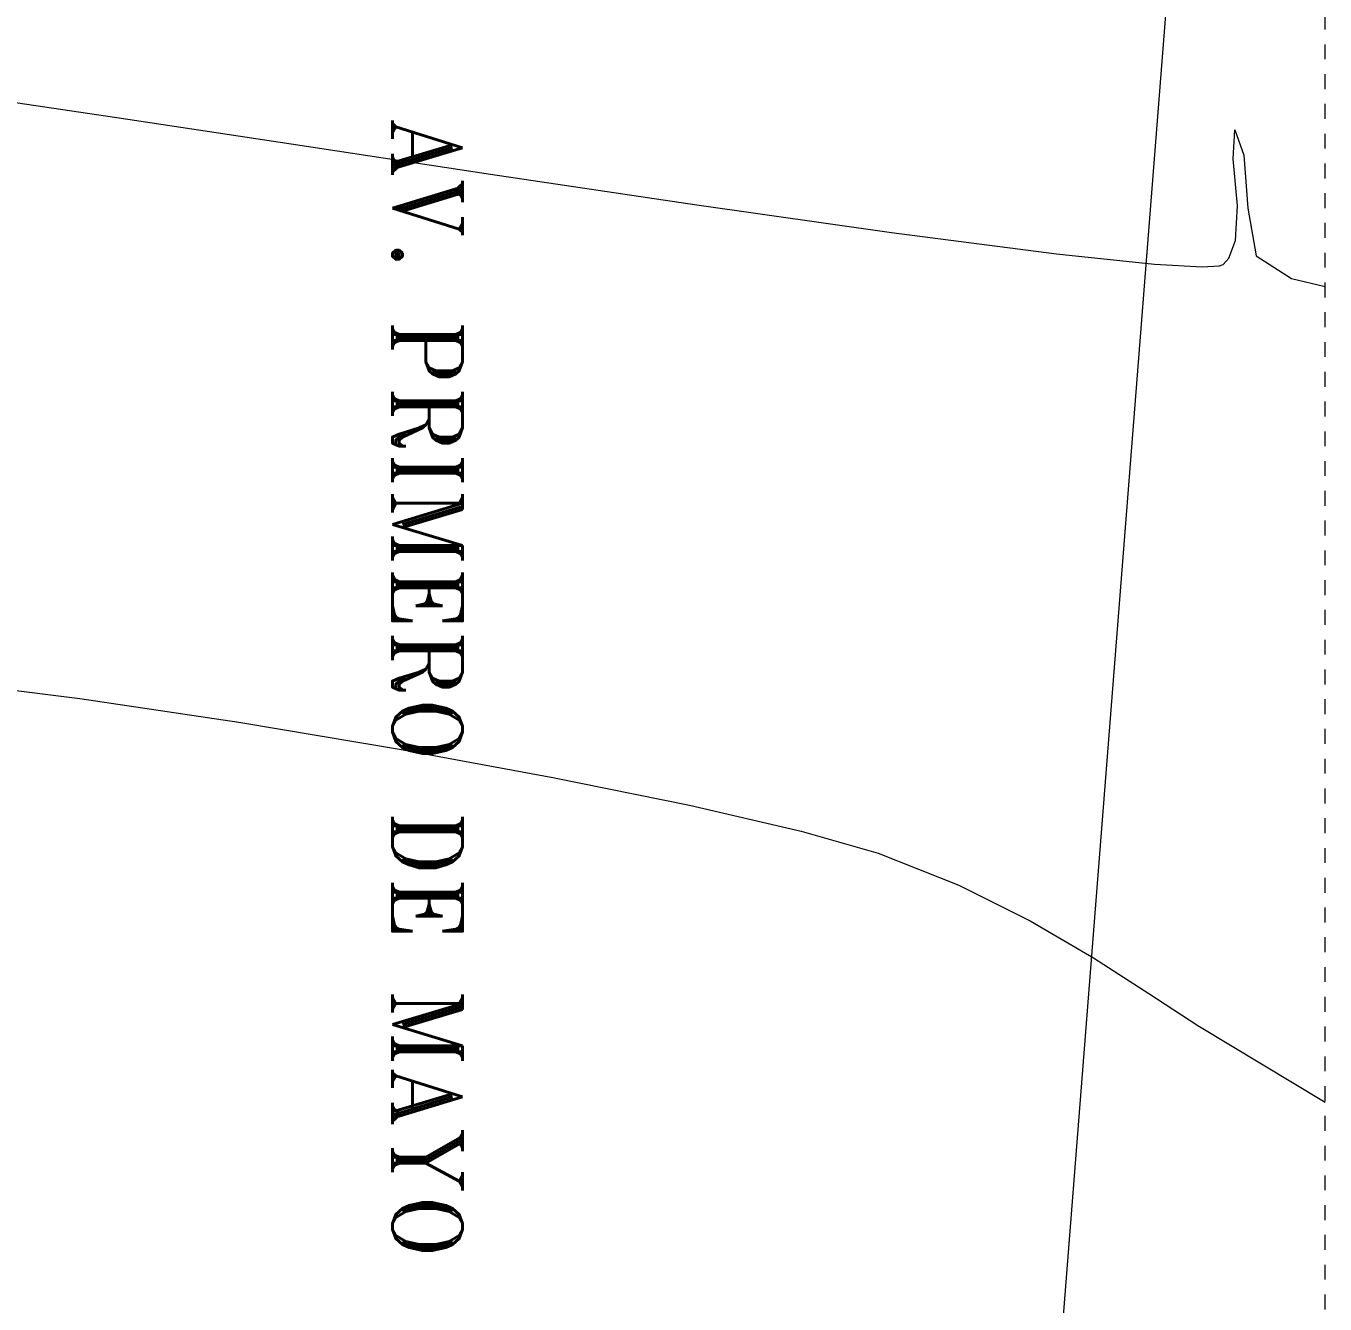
# Model space of a CAD drawing. Header units: metres. Extents: x 48 to 635, y -15 to 39.
# Drawn here: x 76.64 to 85.88, y 15.01 to 24.1 of the extents above; entities that cross this region are included whole.
import ezdxf

# ---------------------------------------------------------------- set-up
doc = ezdxf.new("R2010")
doc.units = ezdxf.units.M
doc.header["$MEASUREMENT"] = 0
doc.linetypes.add('Dashed', pattern=[0.211667, 0.105833, -0.105833])
doc.layers.add('Interior - Furniture', color=7, linetype='Continuous')
doc.styles.add('GENERATED_STYLE_2', font='romant.shx')

msp = doc.modelspace()

# ---------------------------------------------------------------- linework, layer by layer
at = {"layer": 'Interior - Furniture', "color": 8, "linetype": 'Dashed', "lineweight": 13}
msp.add_line((85.8765, 3.7512), (85.8765, 38.7512), dxfattribs=at)
at = {"layer": 'Interior - Furniture', "color": 8, "linetype": 'Continuous', "lineweight": 13}
for p, q in [((85.3451, 31.8738), (83.138, 3.7512)), ((76.3536, 23.584), (77.2845, 23.4458)), ((77.2845, 23.4458), (78.5243, 23.2575)), ((85.2244, 23.1505), (85.2347, 23.359)), ((85.2347, 23.359), (85.2989, 23.1772)), ((78.5243, 23.2575), (79.9428, 23.0428)), ((85.2549, 22.8168), (85.2244, 23.1505)), ((85.2989, 23.1772), (85.3282, 22.8006)), ((79.9428, 23.0428), (81.4095, 22.8254)), ((81.4095, 22.8254), (82.7942, 22.6287)), ((85.2408, 22.5705), (85.2549, 22.8168)), ((85.3282, 22.8006), (85.3863, 22.4612)), ((82.7942, 22.6287), (83.9665, 22.4765)), ((85.1927, 22.4445), (85.2408, 22.5705)), ((83.9665, 22.4765), (84.6638, 22.4027)), ((85.3863, 22.4612), (85.6382, 22.2996)), ((84.6638, 22.4027), (85.0028, 22.3832)), ((85.0028, 22.3832), (85.1255, 22.3902)), ((85.1255, 22.3902), (85.1527, 22.4002)), ((85.1527, 22.4002), (85.1927, 22.4445)), ((85.6382, 22.2996), (85.8765, 22.2443)), ((75.964, 19.4473), (77.0202, 19.3132)), ((77.0202, 19.3132), (78.1515, 19.1445)), ((78.1515, 19.1445), (79.2941, 18.9536)), ((79.2941, 18.9536), (80.384, 18.7527)), ((80.384, 18.7527), (81.3574, 18.5543)), ((81.3574, 18.5543), (82.1504, 18.3706)), ((82.1504, 18.3706), (82.6991, 18.2141)), ((82.6991, 18.2141), (83.2725, 17.9867)), ((83.2725, 17.9867), (83.7805, 17.733)), ((83.7805, 17.733), (84.2291, 17.4704)), ((84.2291, 17.4704), (84.6241, 17.2165)), ((84.6241, 17.2165), (84.9712, 16.9887)), ((84.9712, 16.9887), (85.8765, 16.4424))]:
    msp.add_line(p, q, dxfattribs=at)

# ---------------------------------------------------------------- texts
at = {"layer": 'Interior - Furniture', "color": 8, "lineweight": 13, "insert": (79.4937, 23.4446), "char_height": 0.5, "attachment_point": 4, "rotation": 270, "style": 'GENERATED_STYLE_2'}
msp.add_mtext('\\A1;{\\pql;\\Fromant.shx;AV. PRIMERO DE MAYO}', dxfattribs=at)

doc.saveas('drawing.dxf')
